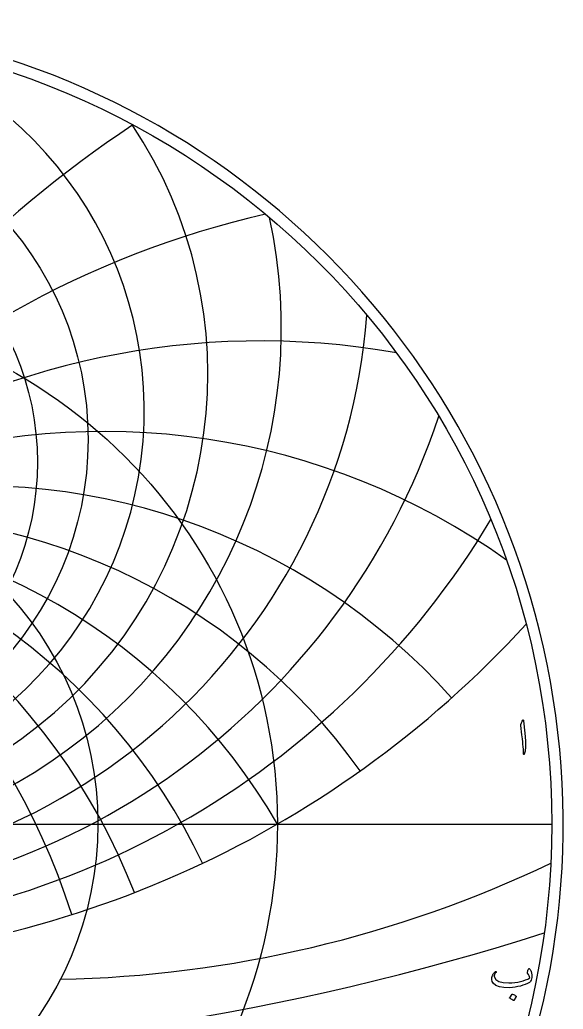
# Model space of a CAD drawing. Header units: millimetres. Extents: x -69 to 69, y -69 to 71.
# Drawn here: x 22.4 to 68.9, y -15.9 to 68.9 of the extents above; entities that cross this region are included whole.
import ezdxf

# ---------------------------------------------------------------- set-up
doc = ezdxf.new("R2010")
doc.units = ezdxf.units.MM
for name, color, linetype in [('CUT_OUTER', 1, 'Continuous'), ('ENGRAVE', 7, 'Continuous'), ('ENGRAVE_FINE', 8, 'Continuous'), ('TEXT', 5, 'Continuous')]:
    doc.layers.add(name, color=color, linetype=linetype)

msp = doc.modelspace()

# ---------------------------------------------------------------- linework, layer by layer
at = {"layer": 'CUT_OUTER'}
msp.add_arc((-0.0002, -0.0002), 68.9324, 142.382592, 87.802872, dxfattribs=at)
at = {"layer": 'ENGRAVE'}
msp.add_lwpolyline([(-67.95, 0), (67.95, 0)], dxfattribs=at)
for centre, radius in [((0, 0), 67.95), ((0, 32.9478), 28.2728), ((0, 30.9861), 23.9413), ((0, 0), 44.4794), ((0, 0), 29.1157)]:
    msp.add_circle(centre, radius, dxfattribs=at)
for centre, radius, start, end in [((0, 35.4116), 33.0806, 104.436571, 75.563429), ((0, 38.5202), 38.5202, 146.229962, 33.770038), ((0, 42.4823), 44.8134, 167.806282, 12.193718), ((0, 47.6136), 52.2886, 184.422486, 355.577514), ((0, 54.4139), 61.4588, 198.487195, 341.512805), ((0, 63.7195), 73.1739, 210.960954, 329.039046), ((0, -25.6802), 51.3603, 30, 150), ((0, -25.6802), 51.3603, 30, 150), ((0, 77.0405), 88.9587, 222.338487, 317.661513), ((23.8482, 89.0027), 102.3163, 271.151349, 295.481604)]:
    msp.add_arc(centre, radius, start, end, dxfattribs=at)
at = {"layer": 'ENGRAVE_FINE'}
for centre, radius, start, end in [((88.9587, -25.6802), 102.7207, 123.597602, 171.786789), ((88.9587, -25.6802), 102.7207, 123.597602, 171.786789), ((61.2089, -25.6802), 79.9025, 102.828506, 168.859628), ((61.2089, -25.6802), 79.9025, 102.828506, 168.859628), ((43.0964, -25.6802), 67.0461, 80.064286, 165.755974), ((43.0964, -25.6802), 67.0461, 80.064286, 165.755974), ((-29.6529, -25.6802), 59.3058, 17.587954, 125.482575), ((-29.6529, -25.6802), 59.3058, 17.587954, 125.482575), ((29.6529, -25.6802), 59.3058, 54.517425, 162.412046), ((29.6529, -25.6802), 59.3058, 54.517425, 162.412046), ((-18.6936, -25.6802), 54.6565, 21.252599, 138.119191), ((-18.6936, -25.6802), 54.6565, 21.252599, 138.119191), ((18.6936, -25.6802), 54.6565, 41.880809, 158.747401), ((18.6936, -25.6802), 54.6565, 41.880809, 158.747401), ((-9.0562, -25.6802), 52.1526, 25.342886, 144.580376), ((-9.0562, -25.6802), 52.1526, 25.342886, 144.580376), ((9.0562, -25.6802), 52.1526, 35.419624, 154.657114), ((9.0562, -25.6802), 52.1526, 35.419624, 154.657114), ((0, 201.6946), 221.4981, 252.309853, 287.690147)]:
    msp.add_arc(centre, radius, start, end, dxfattribs=at)
at = {"layer": 'TEXT'}
for points in [[(65.4293, 8.8235), (65.4703, 8.9028), (65.5033, 8.9307), (65.5282, 8.9071), (65.5451, 8.8321), (65.6437, 7.7819), (65.7023, 7.1373), (65.7155, 6.6224), (65.683, 6.2372), (65.6051, 5.9816), (65.5909, 5.9607), (65.5783, 5.9495), (65.5673, 5.9479), (65.5579, 5.9559), (65.5504, 5.9685), (65.5451, 5.9848), (65.5419, 6.0049), (65.5408, 6.0288), (65.5408, 6.2144), (65.5322, 6.4113), (65.5151, 6.6195), (65.4894, 6.8389), (65.4837, 6.8962), (65.4668, 7.0511), (65.4387, 7.3034), (65.3993, 7.6533), (65.305, 8.4292), (65.3029, 8.4704), (65.305, 8.5085), (65.3115, 8.5433), (65.3222, 8.5749)], [(66.0602, -12.3909), (66.089, -12.4271), (66.1154, -12.467), (66.1394, -12.5106), (66.161, -12.5581), (66.1801, -12.609), (66.1969, -12.6631), (66.2112, -12.7204), (66.2231, -12.781), (66.2387, -12.9026), (66.2424, -13.0231), (66.2344, -13.1426), (66.2145, -13.261), (66.1845, -13.3666), (66.146, -13.4518), (66.0988, -13.5166), (66.0431, -13.5611), (65.8663, -13.6546), (65.6787, -13.7379), (65.4805, -13.811), (65.2715, -13.874), (65.0518, -13.9262), (64.8214, -13.9672), (64.5803, -13.997), (64.3285, -14.0155), (63.8565, -14.0106), (63.4691, -13.9447), (63.1663, -13.8177), (62.9483, -13.6297), (62.8588, -13.4826), (62.8175, -13.3243), (62.8245, -13.1547), (62.8797, -12.9739), (62.8983, -12.9349), (62.9199, -12.8951), (62.9444, -12.8545), (62.9718, -12.8131), (63.0022, -12.7709), (63.0356, -12.7279), (63.0719, -12.6841), (63.1112, -12.6395), (63.1243, -12.6269), (63.1379, -12.6191), (63.1521, -12.6162), (63.1669, -12.6181), (63.1768, -12.6218), (63.1851, -12.6288), (63.1918, -12.639), (63.1969, -12.6524), (63.1993, -12.665), (63.198, -12.677), (63.1929, -12.6885), (63.184, -12.6995), (63.1473, -12.7432), (63.1144, -12.7885), (63.0852, -12.8353), (63.0597, -12.8838), (63.0423, -12.9302), (63.0329, -12.9749), (63.0316, -13.0181), (63.0383, -13.0596), (63.1722, -13.302), (63.4241, -13.4722), (63.7938, -13.5699), (64.2814, -13.5954), (64.5494, -13.5851), (64.8048, -13.5627), (65.0477, -13.5283), (65.278, -13.4818), (65.4959, -13.4233), (65.7018, -13.3527), (65.8956, -13.27), (66.0774, -13.1753), (66.0597, -13.0869), (66.0195, -12.9889), (65.9568, -12.8812), (65.8716, -12.7638), (65.8689, -12.7526), (65.8695, -12.7317), (65.8732, -12.7011), (65.8802, -12.6609), (65.8821, -12.6569), (65.8834, -12.6534), (65.8842, -12.6505), (65.8845, -12.6481), (65.8984, -12.5934), (65.9188, -12.5323), (65.9456, -12.4648), (65.9788, -12.3909), (65.9935, -12.3684), (66.012, -12.3609), (66.0342, -12.3684), (66.0602, -12.3909)], [(64.5643, -14.5727), (64.5696, -14.5673), (64.5771, -14.5641), (64.5868, -14.5631), (64.5985, -14.5641), (64.6819, -14.5979), (64.7604, -14.6391), (64.834, -14.6879), (64.9029, -14.7442), (64.9096, -14.7527), (64.9125, -14.7613), (64.9117, -14.7699), (64.9072, -14.7784), (64.7057, -15.1042), (64.6982, -15.112), (64.6886, -15.1139), (64.6768, -15.1098), (64.6628, -15.0999), (64.6508, -15.0914), (64.6318, -15.0785), (64.6058, -15.0614), (64.5728, -15.0399), (64.5324, -15.0142), (64.4839, -14.9842), (64.4274, -14.9499), (64.3628, -14.9113), (64.3542, -14.9049), (64.3499, -14.8985), (64.3499, -14.892), (64.3542, -14.8856)]]:
    msp.add_lwpolyline(points, close=True, dxfattribs=at)

doc.saveas('drawing.dxf')
